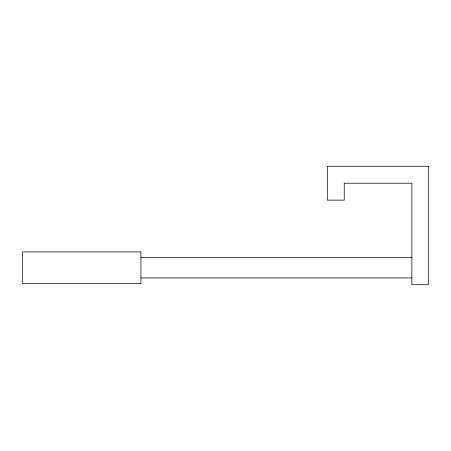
<?xml version="1.0" encoding="UTF-8"?>
<svg xmlns="http://www.w3.org/2000/svg" width="451" height="451" viewBox="0 0 451 451"><rect width="100%" height="100%" fill="white"/><g stroke="black" fill="none" stroke-linecap="round" stroke-linejoin="round"><path stroke-width="0.68" d="M140.938 257.628L411.87 257.628M140.938 277.934L411.87 277.934M428.45 166.306L327.308 166.306L327.308 200.131L344.22 200.131L344.22 183.219L411.87 183.219L411.87 284.694L428.45 284.694L428.45 166.306M140.938 251.895L22.55 251.895L22.55 283.668L140.938 283.668L140.938 251.895"/></g></svg>
